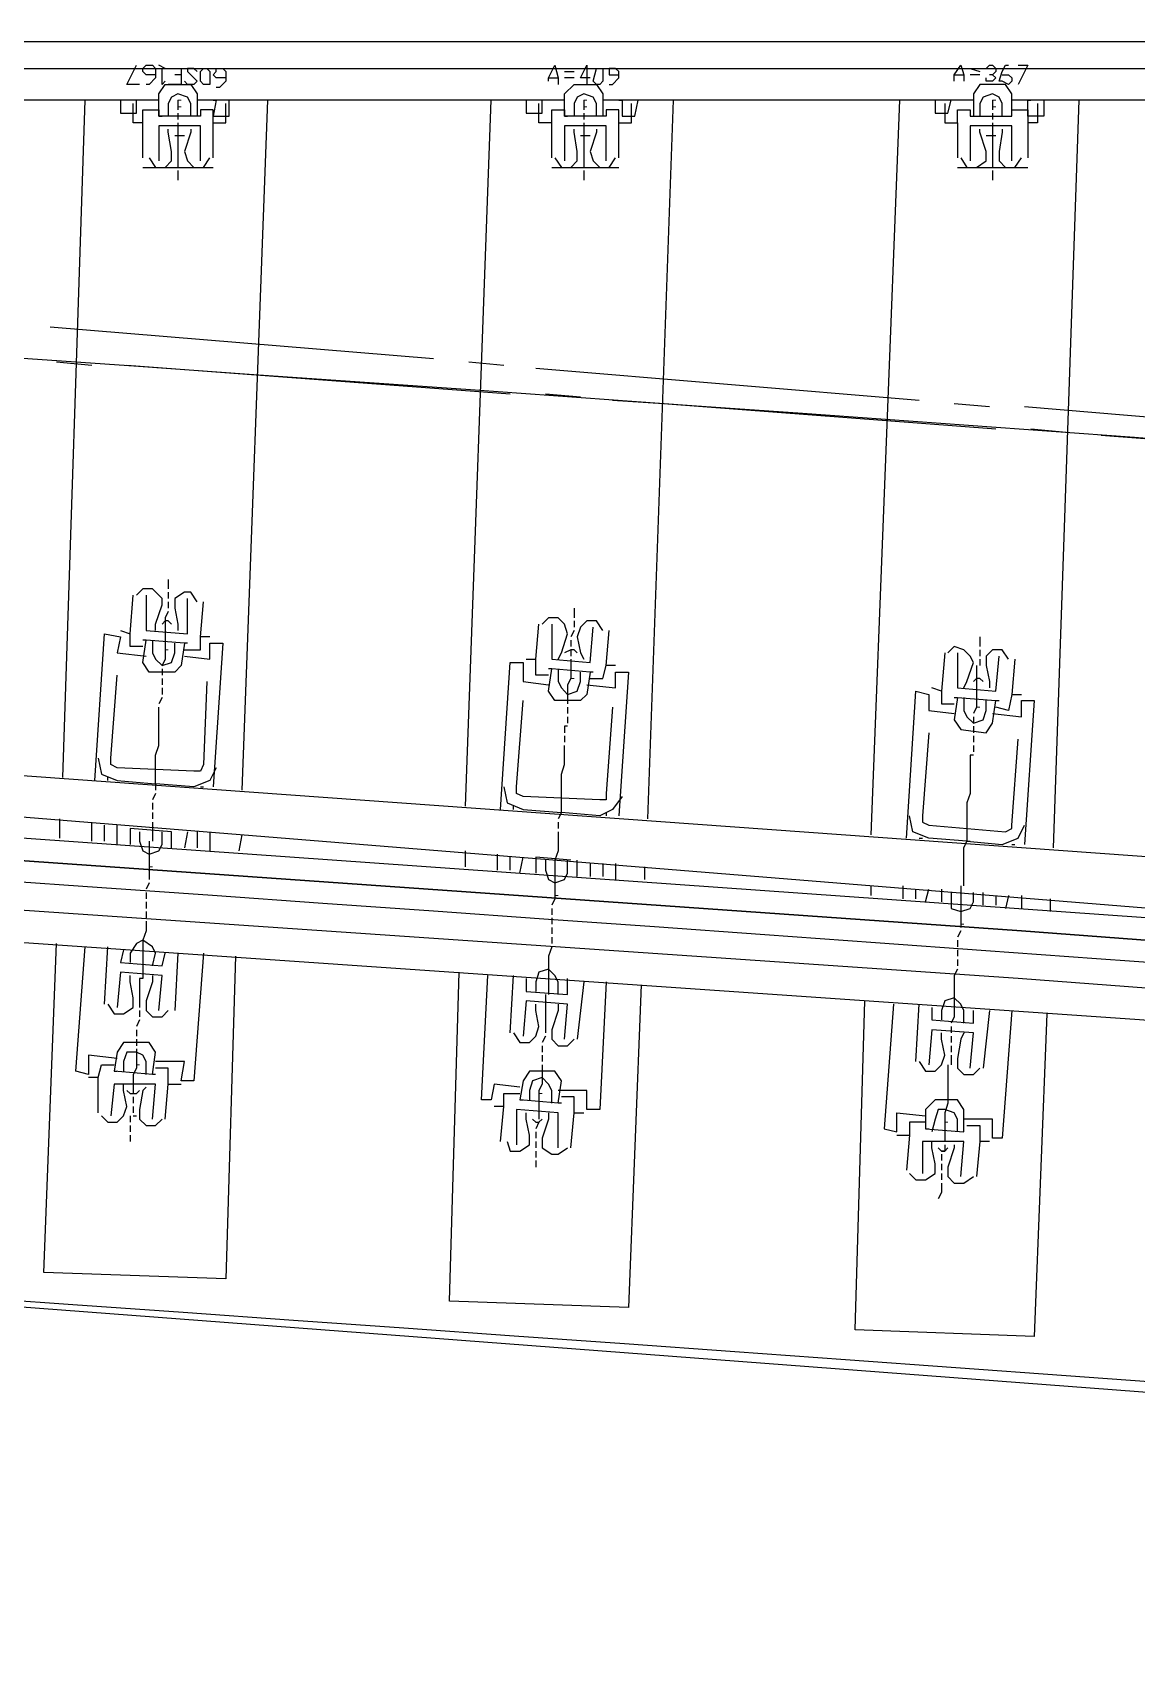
# Model space of a CAD drawing. Header units: millimetres. Extents: x -45 to 90, y -17 to 16.
# Drawn here: x 33.888 to 35.472, y -3.078 to -0.737 of the extents above; entities that cross this region are included whole.
import ezdxf

# ---------------------------------------------------------------- set-up
doc = ezdxf.new("R2010")
doc.units = ezdxf.units.MM
doc.layers.add('PDF_Geometry', color=7, linetype='Continuous')

msp = doc.modelspace()

# ---------------------------------------------------------------- linework, layer by layer
at = {"color": 2}
msp.add_line((0, -0.75), (53.4325, -0.75), dxfattribs=at)
at = {"color": 6}
msp.add_lwpolyline([(29.1661, -1.3506), (29.1986, 0.45), (32.6939, 0.2287), (32.6939, 1.2372), (41.2932, 1.2372), (41.2932, 0), (45.2746, 0), (45.1993, -2.1005), (41.2248, -1.7678), (41.1144, -3.1159), (32.554, -2.4665), (32.6324, -1.35)], close=True, dxfattribs=at)
at = {"color": 2}
for radius in [500.8082, 500.0582, 499.3082]:
    msp.add_arc((-0.8299, -500.0575), radius, 85.235272, 89.904911, dxfattribs=at)
at = {"color": 5}
msp.add_arc((-0.8299, -500.0575), 498.7082, 85.235272, 89.904911, dxfattribs=at)
at = {"layer": 'PDF_Geometry', "lineweight": 25}
for points in [[(32.6023, -0.7885), (32.6618, -0.7885), (35.504, -0.7885), (35.5636, -0.7885), (35.5636, -0.8251), (35.5636, -0.8343), (35.2931, -0.8343)], [(34.0417, -0.8114), (34.0233, -0.8114), (34.0371, -0.7839)], [(34.0646, -0.7976), (34.0508, -0.7976), (34.0463, -0.7931), (34.0463, -0.7885), (34.0508, -0.7839), (34.06, -0.7839), (34.0646, -0.7885), (34.0646, -0.8022), (34.0554, -0.8114), (34.0508, -0.8114)], [(34.0783, -0.7885), (34.0692, -0.7839)], [(34.0783, -0.8068), (34.0738, -0.8114), (34.0738, -0.7885)], [(34.0875, -0.7885), (34.1013, -0.7885), (34.1013, -0.8114), (34.0827, -0.8114)], [(34.1242, -0.7931), (34.1196, -0.7885), (34.1104, -0.7885), (34.1104, -0.7931), (34.1242, -0.8068), (34.1196, -0.8114), (34.1104, -0.8114), (34.1058, -0.8068)], [(34.1654, -0.8022), (34.1517, -0.8022), (34.1471, -0.7976), (34.1517, -0.7931), (34.1517, -0.7885), (34.1609, -0.7885), (34.1654, -0.7931), (34.1654, -0.8068), (34.1563, -0.816), (34.1517, -0.816)], [(34.6284, -0.8068), (34.6284, -0.8022), (34.6376, -0.7839), (34.6422, -0.8022), (34.6422, -0.8114)], [(34.6514, -0.7931), (34.6651, -0.7931)], [(34.688, -0.8022), (34.6743, -0.8022), (34.6834, -0.7839), (34.6834, -0.8114)], [(34.7155, -0.8114), (34.7201, -0.8114), (34.7293, -0.8022), (34.7293, -0.7931), (34.7247, -0.7885), (34.7155, -0.7885), (34.7155, -0.7931), (34.7155, -0.7976), (34.7293, -0.7976)], [(35.2106, -0.8068), (35.2106, -0.7976), (35.2198, -0.7839), (35.2244, -0.7976), (35.2244, -0.8068)], [(35.2335, -0.7885), (35.2473, -0.7931)], [(35.2565, -0.7885), (35.261, -0.7839), (35.2656, -0.7839), (35.2702, -0.7885), (35.2702, -0.7931), (35.2656, -0.7976), (35.261, -0.7976)], [(35.2794, -0.7976), (35.2885, -0.7976), (35.2931, -0.8022), (35.2931, -0.8068), (35.2885, -0.8114), (35.2794, -0.8068), (35.2748, -0.8068), (35.2794, -0.7931), (35.284, -0.7839), (35.2885, -0.7839)], [(35.3023, -0.7839), (35.3161, -0.7839), (35.3023, -0.8114)], [(34.1471, -0.8664), (34.1471, -0.8481), (34.1288, -0.8481), (34.1288, -0.8572), (34.1242, -0.8572), (34.0692, -0.8572), (34.0692, -0.8251), (34.0783, -0.8114), (34.115, -0.8114), (34.1242, -0.8251), (34.1242, -0.8572)], [(34.1013, -0.7976), (34.0921, -0.7976)], [(34.6284, -0.8022), (34.6422, -0.8022)], [(34.6651, -0.8022), (34.6514, -0.8022)], [(34.7293, -0.8664), (34.7293, -0.8481), (34.711, -0.8481), (34.711, -0.8572), (34.7064, -0.8572), (34.6514, -0.8572), (34.6514, -0.8251), (34.6651, -0.8114), (34.6972, -0.8114), (34.7064, -0.8251), (34.7064, -0.8572)], [(35.2106, -0.7976), (35.2244, -0.7976)], [(35.2473, -0.7976), (35.2335, -0.7976)], [(35.2656, -0.7976), (35.2702, -0.8022), (35.2656, -0.8068), (35.2565, -0.8068), (35.2565, -0.8022)], [(34.0692, -0.8343), (33.542, -0.8343)], [(33.9316, -1.8061), (33.9637, -0.8343)], [(34.0142, -0.8343), (34.0142, -0.8526), (34.0371, -0.8526), (34.0371, -0.8343)], [(34.0463, -0.9168), (34.0463, -0.8664), (34.0325, -0.8664), (34.0325, -0.8389)], [(34.115, -0.8572), (34.115, -0.8389), (34.1104, -0.8297), (34.0967, -0.8251), (34.0875, -0.8297), (34.0827, -0.8389), (34.0827, -0.8572)], [(34.0967, -0.8343), (34.0967, -0.8481)], [(34.6514, -0.8343), (34.1242, -0.8343)], [(34.1471, -0.8343), (34.1517, -0.8343), (34.1471, -0.8572), (34.17, -0.8572), (34.17, -0.8343)], [(34.1471, -0.9168), (34.1471, -0.8664), (34.1654, -0.8664), (34.1654, -0.8389)], [(34.225, -0.8343), (34.1884, -1.8245)], [(34.5092, -1.8474), (34.5459, -0.8343)], [(34.5963, -0.8343), (34.5963, -0.8526), (34.6193, -0.8526), (34.6193, -0.8343)], [(34.633, -0.9168), (34.633, -0.8664), (34.6147, -0.8664), (34.6147, -0.8389)], [(34.6972, -0.8572), (34.6972, -0.8389), (34.6926, -0.8297), (34.6789, -0.8251), (34.6697, -0.8297), (34.6651, -0.8389), (34.6651, -0.8572)], [(34.6789, -0.8343), (34.6789, -0.8481)], [(35.2381, -0.8343), (34.7064, -0.8343)], [(34.7293, -0.8343), (34.7339, -0.8343), (34.7339, -0.8572), (34.7522, -0.8572), (34.7568, -0.8343)], [(34.7293, -0.9168), (34.7293, -0.8664), (34.7476, -0.8664), (34.7476, -0.8389)], [(34.8072, -0.8343), (34.7704, -1.8657)], [(35.0914, -1.8887), (35.1327, -0.8343)], [(35.1831, -0.8343), (35.1831, -0.8526), (35.2015, -0.8526), (35.206, -0.8343)], [(35.1969, -0.8389), (35.1969, -0.8664), (35.2152, -0.8664), (35.2152, -0.9168)], [(35.2794, -0.8572), (35.2794, -0.8389), (35.2748, -0.8297), (35.2656, -0.8251), (35.2519, -0.8297), (35.2473, -0.8389), (35.2473, -0.8572)], [(35.2656, -0.8343), (35.2656, -0.8481)], [(35.339, -0.8343), (35.339, -0.8572), (35.3161, -0.8572), (35.3161, -0.8343), (35.3206, -0.8343)], [(35.3298, -0.8389), (35.3298, -0.8664), (35.3161, -0.8664), (35.3161, -0.9168)], [(35.3894, -0.8343), (35.3527, -1.907)], [(34.0463, -0.8664), (34.0463, -0.8481), (34.0692, -0.8481), (34.0692, -0.8572), (34.0738, -0.8572)], [(34.0967, -0.8526), (34.0967, -0.8618)], [(34.633, -0.8664), (34.633, -0.8481), (34.6514, -0.8481), (34.6514, -0.8572), (34.6557, -0.8572)], [(34.6789, -0.8526), (34.6789, -0.8618)], [(35.2152, -0.8664), (35.2152, -0.8481), (35.2335, -0.8481), (35.2335, -0.8572), (35.2381, -0.8572)], [(35.2656, -0.8526), (35.2656, -0.8618)], [(35.2931, -0.8572), (35.2931, -0.8481), (35.3161, -0.8481), (35.3161, -0.8664)], [(34.0554, -0.9168), (34.0646, -0.9306), (34.0783, -0.9306), (34.0875, -0.9214), (34.0875, -0.9077), (34.0827, -0.8802), (34.0827, -0.8756)], [(34.1288, -0.9214), (34.1288, -0.871), (34.0692, -0.871), (34.0692, -0.9214)], [(34.0921, -0.8847), (34.0967, -0.8847), (34.1013, -0.8847), (34.1058, -0.8847)], [(34.0967, -0.8664), (34.0967, -0.8756), (34.0967, -0.8802), (34.0967, -0.8893), (34.0967, -0.8937), (34.0967, -0.9031), (34.0967, -0.9077), (34.0967, -0.9168), (34.0967, -0.9214), (34.0967, -0.9306)], [(34.115, -0.8756), (34.115, -0.8802), (34.1058, -0.9077), (34.1104, -0.9214), (34.1196, -0.9306), (34.1334, -0.9306), (34.1425, -0.9168)], [(34.6376, -0.9168), (34.6468, -0.9306), (34.6605, -0.9306), (34.6697, -0.9214), (34.6697, -0.9077), (34.6651, -0.8802), (34.6651, -0.8756)], [(34.711, -0.9214), (34.711, -0.871), (34.6514, -0.871), (34.6514, -0.9214)], [(34.6743, -0.8847), (34.6789, -0.8847), (34.6834, -0.8847), (34.688, -0.8847)], [(34.6789, -0.8664), (34.6789, -0.8756), (34.6789, -0.8802), (34.6789, -0.8893), (34.6789, -0.8937), (34.6789, -0.9031), (34.6789, -0.9077), (34.6789, -0.9168), (34.6789, -0.9214), (34.6789, -0.9306)], [(34.6972, -0.8756), (34.6972, -0.8802), (34.688, -0.9077), (34.6926, -0.9214), (34.7018, -0.9306), (34.7155, -0.9306), (34.7247, -0.9168)], [(35.2198, -0.9168), (35.2288, -0.9306), (35.2427, -0.9306), (35.2565, -0.9214), (35.2565, -0.9077), (35.2473, -0.8802), (35.2473, -0.8756)], [(35.2931, -0.9214), (35.2931, -0.871), (35.2335, -0.871), (35.2335, -0.9214)], [(35.2565, -0.8847), (35.261, -0.8847), (35.2702, -0.8847)], [(35.2656, -0.8664), (35.2656, -0.8756), (35.2656, -0.8802), (35.2656, -0.8893), (35.2656, -0.8937), (35.2656, -0.9031), (35.2656, -0.9077), (35.2656, -0.9168), (35.2656, -0.9214), (35.2656, -0.9306)], [(35.2794, -0.8756), (35.2794, -0.8802), (35.2748, -0.9077), (35.2748, -0.9214), (35.284, -0.9306), (35.2977, -0.9306), (35.3069, -0.9168)], [(34.0463, -0.9306), (34.1471, -0.9306)], [(34.0967, -0.9352), (34.0967, -0.9489)], [(34.633, -0.9306), (34.7293, -0.9306)], [(34.6789, -0.9352), (34.6789, -0.9489)], [(35.2152, -0.9306), (35.3161, -0.9306)], [(35.2656, -0.9352), (35.2656, -0.9489)], [(34.4634, -1.2056), (33.9133, -1.1598)], [(33.9729, -1.2148), (33.9225, -1.2102)], [(34.5734, -1.256), (34.0233, -1.2148)], [(34.5643, -1.2148), (34.5138, -1.2102)], [(35.1602, -1.2652), (34.6101, -1.2194)], [(34.6743, -1.2606), (34.6239, -1.256)], [(35.2702, -1.3065), (34.7935, -1.2698), (34.7201, -1.2652)], [(35.261, -1.2744), (35.2106, -1.2698)], [(35.857, -1.3202), (35.3115, -1.2744)], [(35.3711, -1.3111), (35.3206, -1.3065)], [(35.967, -1.3569), (35.4215, -1.3156)], [(34.0646, -1.5953), (34.0646, -1.5861), (34.0738, -1.5586), (34.0738, -1.5494), (34.06, -1.5357), (34.0463, -1.5357), (34.0371, -1.5448)], [(34.0827, -1.5219), (34.0827, -1.5357)], [(34.0827, -1.5403), (34.0827, -1.5494)], [(34.1242, -1.554), (34.115, -1.5403), (34.1058, -1.5403), (34.0921, -1.5494), (34.0921, -1.5632), (34.0967, -1.5861), (34.0967, -1.5953)], [(34.0142, -1.5953), (34.0279, -1.5999), (34.0325, -1.5448)], [(34.0508, -1.5448), (34.0508, -1.5953), (34.1104, -1.5999), (34.1104, -1.5494)], [(34.0827, -1.5678), (34.0783, -1.5769), (34.0783, -1.5813), (34.0783, -1.5907), (34.0783, -1.5953), (34.0783, -1.6044), (34.0783, -1.609), (34.0783, -1.6182), (34.0783, -1.6228), (34.0783, -1.6319), (34.0783, -1.6365), (34.0738, -1.6457)], [(34.0827, -1.554), (34.0827, -1.5632)], [(34.1425, -1.6044), (34.1288, -1.6044), (34.1334, -1.554)], [(34.6651, -1.5632), (34.6651, -1.5769)], [(34.0875, -1.5861), (34.0827, -1.5813), (34.0783, -1.5813), (34.0738, -1.5861)], [(34.5963, -1.6365), (34.6101, -1.6365), (34.6147, -1.5861)], [(34.6422, -1.6365), (34.6468, -1.6274), (34.6557, -1.5999), (34.6514, -1.5861), (34.6422, -1.5769), (34.6284, -1.5769), (34.6193, -1.5861)], [(34.633, -1.5861), (34.633, -1.6365), (34.688, -1.6411), (34.6926, -1.5907)], [(34.6651, -1.5813), (34.6651, -1.5907)], [(34.7064, -1.5953), (34.6972, -1.5813), (34.6834, -1.5813), (34.6743, -1.5907), (34.6697, -1.6044), (34.6743, -1.6274), (34.6789, -1.6365)], [(33.9775, -1.8105), (33.9912, -1.5999), (34.0142, -1.6044), (34.0096, -1.6274), (34.0508, -1.6319)], [(34.0463, -1.6182), (34.0279, -1.6182), (34.0279, -1.5999)], [(34.1104, -1.6136), (34.1058, -1.6136), (34.1013, -1.6457), (34.0921, -1.6549), (34.0554, -1.6549), (34.0463, -1.6411), (34.0508, -1.609)], [(34.1058, -1.6136), (34.0508, -1.609), (34.0463, -1.609)], [(34.06, -1.609), (34.06, -1.6274), (34.0646, -1.6365), (34.0738, -1.6457), (34.0875, -1.6411), (34.0921, -1.6274), (34.0921, -1.6136)], [(34.1058, -1.6228), (34.1288, -1.6228), (34.1288, -1.6044)], [(34.1058, -1.6319), (34.1425, -1.6365), (34.1425, -1.6136), (34.1609, -1.6136), (34.1471, -1.8199)], [(34.6651, -1.5953), (34.6605, -1.6044)], [(34.6605, -1.609), (34.6605, -1.6182)], [(34.7247, -1.6457), (34.711, -1.6457), (34.7155, -1.5953)], [(35.2473, -1.6044), (35.2473, -1.6182)], [(34.6284, -1.6595), (34.6101, -1.6595), (34.6101, -1.6365)], [(34.6697, -1.6274), (34.6651, -1.6228), (34.6605, -1.6228), (34.6514, -1.6274)], [(34.6605, -1.6365), (34.6605, -1.6457), (34.6605, -1.6503), (34.6605, -1.6595), (34.6605, -1.664), (34.6557, -1.6732), (34.6557, -1.6778), (34.6557, -1.687), (34.6557, -1.6915), (34.6557, -1.7007)], [(34.6605, -1.6228), (34.6605, -1.6319)], [(35.1969, -1.6274), (35.1923, -1.6824), (35.1785, -1.6778)], [(35.2244, -1.6778), (35.2288, -1.6686), (35.2381, -1.6411), (35.2335, -1.6319), (35.2244, -1.6228), (35.2106, -1.6182), (35.2015, -1.6274)], [(35.2152, -1.6274), (35.2152, -1.6778), (35.2702, -1.6824), (35.2748, -1.6319)], [(35.2473, -1.6228), (35.2473, -1.6319)], [(35.2473, -1.6365), (35.2473, -1.6457)], [(35.2885, -1.6365), (35.2794, -1.6228), (35.2656, -1.6228), (35.2565, -1.6319), (35.2565, -1.6457), (35.261, -1.6686), (35.261, -1.6778)], [(35.2977, -1.6365), (35.2931, -1.687), (35.3069, -1.687)], [(34.1379, -1.6686), (34.1334, -1.7878), (34.1288, -1.797), (34.1196, -1.797), (34.0096, -1.7924), (34.0004, -1.7878), (34.0004, -1.7786), (34.0096, -1.6595)], [(34.0738, -1.6503), (34.0738, -1.6595)], [(34.5597, -1.852), (34.5734, -1.6411), (34.5918, -1.6411), (34.5918, -1.6686), (34.6284, -1.6732)], [(34.6926, -1.6549), (34.688, -1.6549), (34.6834, -1.687), (34.6743, -1.6959), (34.6376, -1.6959), (34.6284, -1.6824), (34.633, -1.6503)], [(34.688, -1.6549), (34.633, -1.6503), (34.6284, -1.6503)], [(34.6422, -1.6503), (34.6422, -1.6686), (34.6468, -1.6778), (34.6557, -1.687), (34.6697, -1.6824), (34.6743, -1.6686), (34.6743, -1.6549)], [(34.6834, -1.6732), (34.7247, -1.6778), (34.7247, -1.6549), (34.743, -1.6549), (34.7293, -1.8612)], [(34.688, -1.664), (34.7064, -1.664), (34.711, -1.6457)], [(35.2427, -1.6457), (35.2427, -1.6503), (35.2427, -1.6595), (35.2427, -1.664), (35.2427, -1.6732), (35.2427, -1.6778), (35.2427, -1.687), (35.2427, -1.6915), (35.2427, -1.7007), (35.2427, -1.7053), (35.2381, -1.7145)], [(34.0738, -1.664), (34.0738, -1.6732)], [(34.0738, -1.6778), (34.0738, -1.687)], [(35.1419, -1.8932), (35.1556, -1.6824), (35.1739, -1.687), (35.1739, -1.7099), (35.2106, -1.7145)], [(35.1923, -1.6824), (35.1923, -1.7007), (35.2106, -1.7007)], [(35.2519, -1.6686), (35.2473, -1.664), (35.2427, -1.664), (35.2381, -1.6686)], [(33.9821, -1.7786), (33.9867, -1.8016), (34.0096, -1.8105), (34.0646, -1.8153), (34.0646, -1.8016), (34.0646, -1.7878), (34.0646, -1.7741), (34.0692, -1.7603), (34.0692, -1.7465), (34.0692, -1.7328), (34.0692, -1.719), (34.0692, -1.7053)], [(34.0738, -1.6915), (34.0692, -1.7007)], [(34.7201, -1.7053), (34.711, -1.8291), (34.711, -1.8382), (34.7018, -1.8382), (34.5918, -1.8336), (34.5826, -1.8291), (34.5826, -1.8199), (34.5918, -1.6959)], [(34.6557, -1.7053), (34.6557, -1.7145)], [(35.2106, -1.6915), (35.2152, -1.6915), (35.2702, -1.6959), (35.2748, -1.6959)], [(35.2152, -1.6915), (35.2106, -1.7236), (35.2198, -1.7374), (35.2565, -1.742), (35.2656, -1.7282), (35.2702, -1.6959)], [(35.2244, -1.6915), (35.2244, -1.7099), (35.2288, -1.719), (35.2381, -1.7282), (35.2519, -1.7236), (35.2565, -1.7099), (35.2565, -1.6959)], [(35.2656, -1.7145), (35.3069, -1.719), (35.3069, -1.6959), (35.3252, -1.6959), (35.3115, -1.9024)], [(35.2931, -1.687), (35.2885, -1.7099), (35.2702, -1.7053)], [(34.6557, -1.719), (34.6557, -1.7282)], [(35.2381, -1.719), (35.2381, -1.7282)], [(34.6557, -1.7328), (34.6514, -1.7328), (34.6514, -1.742)], [(34.6514, -1.7465), (34.6514, -1.7557)], [(35.1739, -1.742), (35.1648, -1.8612), (35.1648, -1.8703), (35.1739, -1.8749), (35.284, -1.8841), (35.2931, -1.8795), (35.2931, -1.8749), (35.3023, -1.7511)], [(35.2381, -1.7328), (35.2381, -1.742)], [(35.2381, -1.7465), (35.2381, -1.7557)], [(34.5643, -1.8199), (34.5688, -1.8428), (34.5918, -1.852), (34.6468, -1.8566), (34.6468, -1.8428), (34.6468, -1.8291), (34.6468, -1.8153), (34.6468, -1.8016), (34.6514, -1.7878), (34.6514, -1.7741), (34.6514, -1.7603)], [(35.2381, -1.7741), (35.2335, -1.7741), (35.2335, -1.7878), (35.2335, -1.8016), (35.2335, -1.8153), (35.2335, -1.8291), (35.2288, -1.8428), (35.2288, -1.8566), (35.2288, -1.8703), (35.2288, -1.8841), (35.2288, -1.8978), (35.1739, -1.8932), (35.151, -1.8841), (35.1464, -1.8612)], [(35.2381, -1.7603), (35.2381, -1.7695)], [(34.1517, -1.7924), (34.1425, -1.8105), (34.1196, -1.8199), (34.0646, -1.8153), (34.0646, -1.8245)], [(40.9637, -2.4342), (40.6566, -2.4112), (38.0711, -2.2004), (35.4857, -2.0078), (32.9002, -1.8245)], [(33.9958, -1.8105), (33.9958, -1.8061)], [(34.1288, -1.8199), (34.1334, -1.8199)], [(32.8727, -1.8428), (32.8727, -1.8566), (32.8131, -2.6863), (32.5152, -2.668), (32.5702, -1.8336), (32.6298, -1.8382), (35.3069, -2.0262), (37.9792, -2.2279), (40.6566, -2.4433), (37.9792, -2.2279), (35.3069, -2.0262), (32.6298, -1.8382)], [(34.0646, -1.8291), (34.06, -1.8382)], [(34.06, -1.8428), (34.06, -1.852)], [(34.578, -1.852), (34.578, -1.8474)], [(34.7339, -1.8336), (34.7201, -1.852), (34.7018, -1.8612), (34.6468, -1.8566), (34.6422, -1.8657)], [(33.9271, -1.8932), (33.9271, -1.8657)], [(33.9729, -1.8978), (33.9729, -1.8703)], [(34.06, -1.8566), (34.06, -1.8657)], [(34.06, -1.8703), (34.06, -1.8795), (34.06, -1.8841), (34.06, -1.8887), (34.06, -1.8978)], [(34.6422, -1.8703), (34.6422, -1.8795)], [(34.711, -1.8566), (34.711, -1.8612)], [(33.9912, -1.8978), (33.9912, -1.8749)], [(34.0096, -1.9024), (34.0096, -1.8749)], [(34.0875, -1.907), (34.0875, -1.8841), (34.0279, -1.8795), (34.0279, -1.9024)], [(34.0417, -1.8841), (34.0417, -1.8978), (34.0463, -1.9116), (34.0554, -1.9162), (34.0692, -1.9116), (34.0738, -1.9024), (34.0738, -1.8841)], [(34.1104, -1.8841), (34.1058, -1.907)], [(34.1242, -1.8841), (34.1242, -1.907)], [(34.1425, -1.8841), (34.1425, -1.9116)], [(34.1884, -1.8887), (34.1838, -1.9116)], [(34.6422, -1.8841), (34.6422, -1.8978), (34.6422, -1.9116), (34.6376, -1.9251), (34.6376, -1.9345), (34.6376, -1.9391), (34.6376, -1.9483), (34.6376, -1.9528), (34.6376, -1.962), (34.6376, -1.9666), (34.6376, -1.9758), (34.6376, -1.9803), (34.633, -1.9895)], [(35.1602, -1.8932), (35.1648, -1.8932)], [(35.2244, -1.962), (35.2244, -1.9483), (35.2244, -1.9345), (35.2244, -1.9207), (35.2244, -1.907), (35.2288, -1.8978), (35.2794, -1.9024), (35.3023, -1.8932), (35.3115, -1.8749)], [(41.5871, -2.6359), (41.8301, -2.6588), (41.8301, -2.6496), (41.8301, -2.6128), (41.7705, -2.6084), (40.6474, -2.5121), (37.9748, -2.2966), (35.3023, -2.0949), (32.6252, -1.9116), (32.5656, -1.907)], [(34.0554, -1.8978), (34.0554, -1.9024), (34.0554, -1.9116), (34.0554, -1.9162), (34.0554, -1.9251), (34.0554, -1.9299), (34.0554, -1.9391), (34.0554, -1.9437), (34.0554, -1.9528)], [(34.5092, -1.9345), (34.5092, -1.9116)], [(34.5551, -1.9391), (34.5551, -1.9162)], [(35.2931, -1.9024), (35.2977, -1.9024)], [(34.5734, -1.9391), (34.5734, -1.9207)], [(34.5872, -1.9437), (34.5918, -1.9207)], [(34.6605, -1.9251), (34.6101, -1.9207), (34.6101, -1.9437)], [(34.6239, -1.9251), (34.6239, -1.9391), (34.6284, -1.9528), (34.6376, -1.9574), (34.6514, -1.9528), (34.6557, -1.9437), (34.6557, -1.9251)], [(34.6697, -1.9483), (34.6697, -1.9251)], [(34.688, -1.9299), (34.688, -1.9483)], [(34.7064, -1.9299), (34.7064, -1.9483)], [(34.7247, -1.9299), (34.7247, -1.9528)], [(34.766, -1.9345), (34.766, -1.9528)], [(34.0554, -1.9574), (34.0508, -1.9666)], [(35.0914, -1.9758), (35.0914, -1.962)], [(35.1373, -1.9803), (35.1373, -1.962)], [(35.2198, -1.962), (35.2198, -1.9712), (35.2198, -1.9803), (35.2198, -1.9941), (35.2198, -2.0078), (35.2198, -2.0216)], [(40.9499, -2.5854), (40.6474, -2.5579), (38.0619, -2.3517), (35.4765, -2.1543), (32.8911, -1.9758)], [(34.0508, -1.9712), (34.0508, -1.9803)], [(34.0508, -1.9849), (34.0508, -1.9941)], [(35.1556, -1.9803), (35.1556, -1.9666)], [(35.1694, -1.9849), (35.1739, -1.9666)], [(35.1923, -1.9666), (35.1923, -1.9849)], [(35.206, -1.9712), (35.206, -1.9803), (35.206, -1.9941), (35.2198, -1.9987), (35.2335, -1.9941), (35.2381, -1.9849), (35.2381, -1.9712)], [(35.2519, -1.9895), (35.2519, -1.9712)], [(35.2702, -1.9758), (35.2702, -1.9895)], [(35.2885, -1.9758), (35.284, -1.9941)], [(35.3069, -1.9758), (35.3069, -1.9941)], [(35.3481, -1.9803), (35.3481, -1.9987)], [(34.0508, -2.0124), (34.0508, -2.0262), (34.0463, -2.0397), (34.0463, -2.0537), (34.0463, -2.0674), (34.0463, -2.0812), (34.0463, -2.0949), (34.0417, -2.0949), (34.0417, -2.1087), (34.0417, -2.1224), (34.0417, -2.1362)], [(34.0508, -1.9987), (34.0508, -2.0078)], [(34.633, -1.9941), (34.633, -2.0033)], [(34.633, -2.0078), (34.633, -2.017)], [(34.633, -2.0216), (34.633, -2.0308)], [(34.633, -2.0353), (34.633, -2.0445)], [(35.2198, -2.0262), (35.2152, -2.0353)], [(34.1792, -2.0629), (34.1654, -2.5258), (33.9041, -2.5167), (33.9225, -2.0445)], [(34.0096, -2.2095), (33.9681, -2.205), (33.9681, -2.2325), (33.95, -2.2279), (33.9637, -2.0491)], [(33.9912, -2.1316), (33.9958, -2.0491)], [(34.0187, -2.0537), (34.0142, -2.072), (34.0738, -2.0766), (34.0783, -2.0583)], [(34.06, -2.0766), (34.0646, -2.0583), (34.06, -2.0491), (34.0463, -2.0397), (34.0371, -2.0445), (34.0279, -2.0583), (34.0279, -2.072)], [(34.1334, -2.0583), (34.1196, -2.2416), (34.1013, -2.2416), (34.1058, -2.2141), (34.0646, -2.2141)], [(34.0967, -2.0583), (34.0921, -2.1408)], [(34.633, -2.0491), (34.6284, -2.0629), (34.6284, -2.0766), (34.6284, -2.0904), (34.6284, -2.1041), (34.6284, -2.1179)], [(35.2152, -2.0397), (35.2152, -2.0491)], [(35.2152, -2.0537), (35.2152, -2.0629)], [(34.6422, -2.1179), (34.6422, -2.0995), (34.6376, -2.0904), (34.6284, -2.0812), (34.6147, -2.0858), (34.6101, -2.0995), (34.6101, -2.1133)], [(35.2152, -2.0812), (35.2106, -2.0904), (35.2106, -2.0949), (35.2106, -2.1041), (35.2106, -2.1087), (35.2106, -2.1179), (35.2106, -2.1224), (35.2106, -2.1316), (35.2106, -2.1362), (35.2106, -2.1454), (35.2106, -2.15), (35.206, -2.1591)], [(35.2152, -2.0674), (35.2152, -2.0766)], [(33.9958, -2.1316), (34.005, -2.1454), (34.0187, -2.1454), (34.0325, -2.1362), (34.0325, -2.1224), (34.0279, -2.0995), (34.0279, -2.0904)], [(34.0692, -2.1408), (34.0738, -2.0904), (34.0142, -2.0858), (34.0096, -2.1362)], [(34.06, -2.0904), (34.06, -2.0995), (34.0508, -2.127), (34.0508, -2.1408), (34.06, -2.15), (34.0738, -2.15), (34.0827, -2.1408)], [(34.7614, -2.1041), (34.743, -2.5671), (34.4863, -2.5579), (34.5001, -2.0858)], [(34.5872, -2.2508), (34.5505, -2.2462), (34.5459, -2.2689), (34.5322, -2.2689), (34.5411, -2.0904)], [(34.5734, -2.1729), (34.578, -2.0904)], [(34.5963, -2.0949), (34.5963, -2.1133), (34.6557, -2.1179), (34.6557, -2.0949)], [(34.711, -2.0995), (34.7018, -2.2829), (34.6834, -2.2829), (34.6834, -2.2554), (34.6422, -2.2554)], [(34.6789, -2.0995), (34.6697, -2.182)], [(34.6514, -2.182), (34.6557, -2.1316), (34.5963, -2.127), (34.5918, -2.1775)], [(34.6239, -2.1179), (34.6239, -2.1316), (34.6239, -2.1454), (34.6239, -2.1591), (34.6239, -2.1729)], [(35.3434, -2.1454), (35.3252, -2.6084), (35.0685, -2.5992), (35.0823, -2.127)], [(35.2244, -2.1591), (35.2244, -2.1408), (35.2198, -2.1316), (35.2106, -2.1224), (35.1969, -2.127), (35.1923, -2.1408), (35.1923, -2.1543)], [(34.0417, -2.1408), (34.0417, -2.15)], [(34.578, -2.1729), (34.5872, -2.1866), (34.6009, -2.1866), (34.6101, -2.1775), (34.6147, -2.1637), (34.6101, -2.1408), (34.6101, -2.1316)], [(34.6422, -2.1316), (34.6422, -2.1408), (34.633, -2.1683), (34.633, -2.182), (34.6422, -2.1912), (34.6557, -2.1912), (34.6651, -2.182)], [(35.1235, -2.1316), (35.1098, -2.3104), (35.1281, -2.315), (35.1281, -2.2875), (35.1694, -2.2921)], [(35.1556, -2.2141), (35.1602, -2.1316)], [(35.1785, -2.1362), (35.1785, -2.1543), (35.2381, -2.1591), (35.2381, -2.1408)], [(35.2931, -2.1408), (35.2794, -2.3241), (35.2656, -2.3241), (35.2656, -2.2966), (35.2244, -2.2966)], [(35.261, -2.1408), (35.2519, -2.2233)], [(34.0417, -2.1543), (34.0371, -2.1637)], [(34.0371, -2.1683), (34.0371, -2.1775)], [(35.1602, -2.2141), (35.1694, -2.2279), (35.1831, -2.2279), (35.1923, -2.2187), (35.1969, -2.205), (35.1923, -2.182), (35.1923, -2.1729)], [(35.2335, -2.2233), (35.2381, -2.1729), (35.1785, -2.1683), (35.1739, -2.2187)], [(35.206, -2.1637), (35.206, -2.1729)], [(35.2244, -2.1729), (35.2198, -2.182), (35.2152, -2.2095), (35.2152, -2.2233), (35.2244, -2.2325), (35.2381, -2.2325), (35.2473, -2.2233)], [(34.06, -2.2325), (34.0646, -2.2004), (34.0554, -2.1866), (34.0187, -2.1866), (34.0096, -2.2004), (34.005, -2.2279), (34.0096, -2.2279)], [(34.0371, -2.1958), (34.0371, -2.205), (34.0371, -2.2095), (34.0371, -2.2187), (34.0371, -2.2233), (34.0325, -2.2325), (34.0325, -2.2371), (34.0325, -2.2462), (34.0325, -2.2508), (34.0325, -2.26)], [(34.0371, -2.182), (34.0371, -2.1912)], [(34.6239, -2.1775), (34.6193, -2.1866)], [(34.6193, -2.1912), (34.6193, -2.2004)], [(35.206, -2.1775), (35.206, -2.1866)], [(35.206, -2.1912), (35.206, -2.2004)], [(33.9821, -2.2371), (33.9867, -2.2187), (34.005, -2.2187)], [(34.0508, -2.2325), (34.0508, -2.2141), (34.0463, -2.205), (34.0371, -2.2004), (34.0233, -2.2004), (34.0187, -2.2141), (34.0187, -2.2279)], [(34.0827, -2.2462), (34.0827, -2.2233), (34.0646, -2.2233)], [(34.6193, -2.2187), (34.6193, -2.2279), (34.6193, -2.2325), (34.6193, -2.2416), (34.6193, -2.2462), (34.6147, -2.2554), (34.6147, -2.26), (34.6147, -2.2689), (34.6147, -2.2737), (34.6147, -2.2829), (34.6147, -2.2875), (34.6147, -2.2966)], [(34.6193, -2.205), (34.6193, -2.2141)], [(35.2015, -2.2187), (35.2015, -2.2325), (35.2015, -2.2462), (35.2015, -2.26), (35.2015, -2.2737), (35.1969, -2.2875), (35.1969, -2.3012), (35.1969, -2.315), (35.1969, -2.3287)], [(35.206, -2.205), (35.206, -2.2187)], [(33.9821, -2.2875), (33.9821, -2.2371), (33.9681, -2.2371)], [(33.9867, -2.2921), (33.9958, -2.3012), (34.0096, -2.3012), (34.0187, -2.2921), (34.0233, -2.2783), (34.0187, -2.2554), (34.0187, -2.2462)], [(34.06, -2.2966), (34.0646, -2.2462), (34.005, -2.2462), (34.0004, -2.2921)], [(34.0646, -2.2325), (34.06, -2.2325), (34.005, -2.2279)], [(34.0783, -2.2966), (34.0827, -2.2462), (34.1013, -2.2462)], [(34.6422, -2.2737), (34.6468, -2.2416), (34.6376, -2.2279), (34.6009, -2.2279), (34.5918, -2.2416), (34.5872, -2.2689), (34.5918, -2.2689)], [(34.633, -2.2737), (34.633, -2.2554), (34.6284, -2.2462), (34.6193, -2.2371), (34.6055, -2.2416), (34.6009, -2.2554), (34.6009, -2.2689)], [(34.0233, -2.2554), (34.0279, -2.26), (34.0371, -2.26), (34.0417, -2.2554)], [(34.0325, -2.2646), (34.0325, -2.2737)], [(34.0508, -2.2508), (34.0463, -2.2554), (34.0417, -2.2829), (34.0417, -2.2966), (34.0508, -2.3058), (34.0646, -2.3058), (34.0738, -2.2966)], [(34.5643, -2.2783), (34.5643, -2.26), (34.5872, -2.26)], [(34.6468, -2.2737), (34.6422, -2.2737), (34.5872, -2.2689)], [(34.6651, -2.2875), (34.6651, -2.2646), (34.6468, -2.2646)], [(34.0279, -2.2921), (34.0279, -2.3012)], [(34.0325, -2.2783), (34.0325, -2.2875)], [(34.0325, -2.2921), (34.0371, -2.2921)], [(34.5597, -2.3287), (34.5643, -2.2783), (34.5505, -2.2783)], [(34.5688, -2.3287), (34.5734, -2.3425), (34.5872, -2.3425), (34.6009, -2.3333), (34.6009, -2.3196), (34.5963, -2.2966), (34.5963, -2.2875)], [(34.6422, -2.3379), (34.6422, -2.2875), (34.5826, -2.2829), (34.5826, -2.3333)], [(34.6284, -2.2875), (34.6284, -2.2966), (34.6193, -2.3241), (34.6193, -2.3379), (34.633, -2.3471), (34.6422, -2.3471), (34.6557, -2.3379)], [(34.6605, -2.3379), (34.6651, -2.2875), (34.6789, -2.2875)], [(35.2152, -2.315), (35.2152, -2.2966), (35.2106, -2.2875), (35.1969, -2.2829), (35.1877, -2.2829), (35.1831, -2.2966), (35.1785, -2.315)], [(34.0279, -2.3058), (34.0279, -2.315)], [(34.6055, -2.2966), (34.6101, -2.3012), (34.6147, -2.3012), (34.6193, -2.2966)], [(34.6147, -2.3012), (34.6101, -2.3104)], [(34.6101, -2.315), (34.6101, -2.3241)], [(35.1694, -2.3012), (35.1464, -2.3012), (35.1464, -2.3196)], [(35.1694, -2.3104), (35.1739, -2.3104)], [(35.2288, -2.3058), (35.2473, -2.3058), (35.2473, -2.3287)], [(34.0279, -2.3196), (34.0279, -2.3287)], [(34.6101, -2.3287), (34.6101, -2.3379)], [(35.1281, -2.3196), (35.1464, -2.3196), (35.1419, -2.37)], [(35.1464, -2.3746), (35.1556, -2.3836), (35.1694, -2.3836), (35.1831, -2.3746), (35.1831, -2.3608), (35.1785, -2.3379), (35.1785, -2.3287)], [(35.2198, -2.3792), (35.2244, -2.3287), (35.1648, -2.3287), (35.1648, -2.3746)], [(35.1877, -2.3379), (35.1923, -2.3425), (35.1969, -2.3425), (35.2015, -2.3379)], [(35.1969, -2.3333), (35.1969, -2.3425), (35.1923, -2.3425)], [(35.2106, -2.3333), (35.2106, -2.3379), (35.2015, -2.3654), (35.2015, -2.3792), (35.2106, -2.3883), (35.2244, -2.3883), (35.2381, -2.3792)], [(35.261, -2.3287), (35.2473, -2.3287), (35.2427, -2.3792)], [(34.6101, -2.3425), (34.6101, -2.3517)], [(34.6101, -2.3562), (34.6101, -2.3654)], [(35.1923, -2.3471), (35.1923, -2.3562)], [(35.1923, -2.3608), (35.1923, -2.37)], [(35.1923, -2.3746), (35.1923, -2.3836)], [(35.1923, -2.3883), (35.1923, -2.3975), (35.1923, -2.4021), (35.1877, -2.4112)]]:
    msp.add_lwpolyline(points, dxfattribs=at)
for points in [[(34.1379, -0.7885), (34.1425, -0.7931), (34.1425, -0.8114), (34.1379, -0.8114), (34.1334, -0.8114), (34.1288, -0.8068), (34.1288, -0.7931), (34.1334, -0.7885)], [(34.6972, -0.8114), (34.6926, -0.8068), (34.6972, -0.7885), (34.7018, -0.7885), (34.7064, -0.7885), (34.7064, -0.8068), (34.7018, -0.8114)], [(35.2381, -0.8251), (35.2381, -0.8572), (35.2931, -0.8572), (35.2931, -0.8251), (35.284, -0.8114), (35.2473, -0.8114)], [(33.2028, -1.7557), (33.2028, -1.797), (33.3999, -1.8245), (36.2879, -2.0583), (37.4843, -2.1454), (40.3769, -2.3517), (40.5786, -2.3562), (40.5832, -2.315), (36.893, -2.0216)], [(35.1694, -2.2829), (35.1694, -2.3104), (35.2244, -2.315), (35.2244, -2.2829), (35.2152, -2.2689), (35.1831, -2.2689)]]:
    msp.add_lwpolyline(points, close=True, dxfattribs=at)
at = {"layer": 'PDF_Geometry', "lineweight": 9}
for points in [[(34.0967, -0.8343), (34.1013, -0.8343)], [(34.6789, -0.8343), (34.6834, -0.8343)], [(35.2656, -0.8343), (35.2702, -0.8343)], [(34.0967, -0.8435), (34.1013, -0.8435)], [(34.6789, -0.8435), (34.6834, -0.8435)], [(35.2656, -0.8435), (35.2702, -0.8435)], [(34.0783, -1.6228), (34.0827, -1.6228)], [(34.6605, -1.664), (34.6651, -1.664)], [(35.2427, -1.7053), (35.2473, -1.7053)], [(34.0646, -1.8153), (34.0692, -1.8153)], [(34.6468, -1.8566), (34.6514, -1.8566)], [(35.2288, -1.8978), (35.2335, -1.8978)], [(34.0554, -1.9345), (34.06, -1.9345)], [(34.6376, -1.9758), (34.6422, -1.9758)], [(35.2198, -2.017), (35.2244, -2.017)], [(34.0371, -2.2187), (34.0417, -2.2187)], [(34.6147, -2.26), (34.6193, -2.26)], [(35.1969, -2.3012), (35.2015, -2.3012)]]:
    msp.add_lwpolyline(points, dxfattribs=at)

doc.saveas('drawing.dxf')
